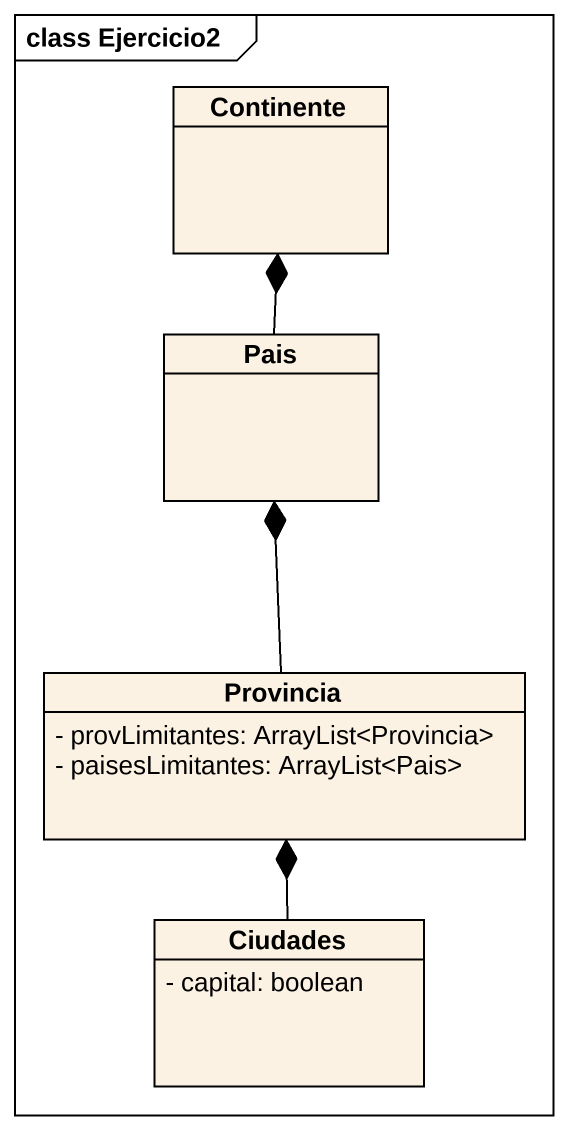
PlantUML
@startuml
mainframe class Ejercicio2
hide circle
hide empty members
skinparam classAttributeIconSize 0
class Continente
class Pais
class Provincia {
  - provLimitantes: ArrayList<Provincia>
  - paisesLimitantes: ArrayList<Pais>
}
class Ciudades {
  - capital: boolean
}
Pais -up-* Continente
Provincia -up-* Pais
Ciudades -up-* Provincia
@enduml
